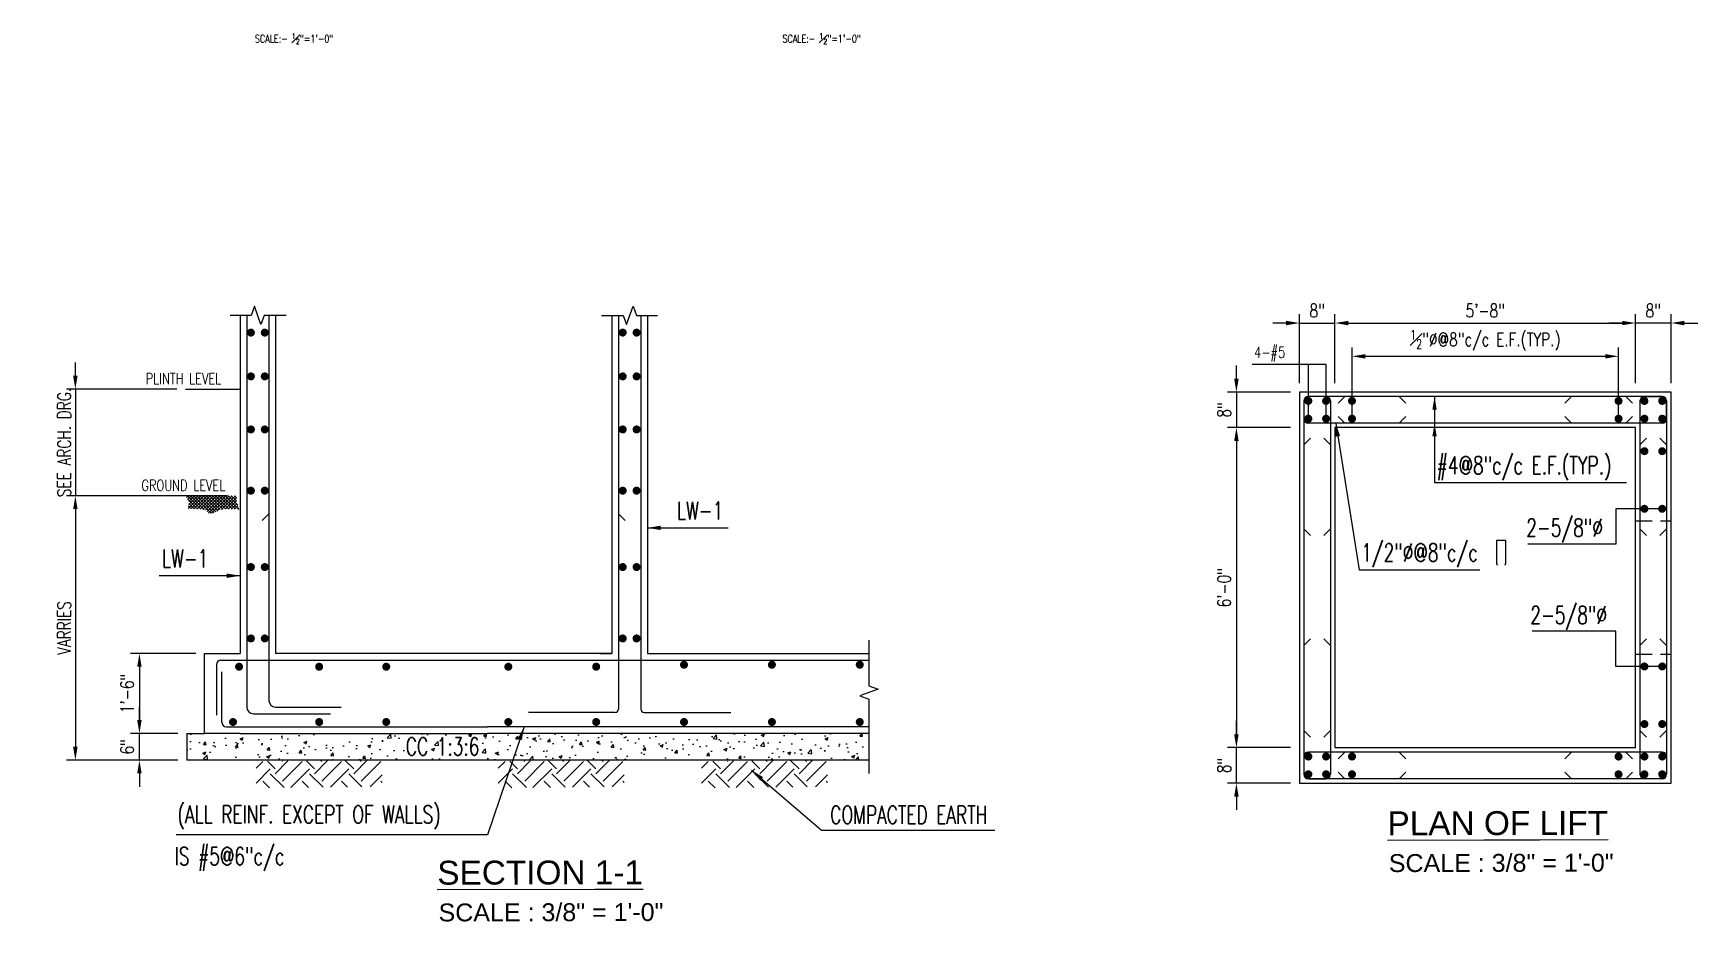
# Model space of a CAD drawing. Header units: inches. Extents: x 41285 to 57578, y -189 to 12305.
# Drawn here: x 53613.8 to 53988.8, y 10158.1 to 10358.1 of the extents above; entities that cross this region are included whole.
import ezdxf
from ezdxf.enums import TextEntityAlignment as Align

# ---------------------------------------------------------------- set-up
doc = ezdxf.new("R2010")
doc.units = ezdxf.units.IN
doc.header["$LTSCALE"] = 30
doc.header["$MEASUREMENT"] = 0
doc.linetypes.add('HIDDEN', pattern=[0.375, 0.25, -0.125])
for name, color, linetype in [('A-TYP-H-TEXT', 2, 'Continuous'), ('A-TYP-ST-LEVEL', 1, 'Continuous'), ('DIM', 1, 'Continuous'), ('donuts', 6, 'Continuous'), ('HATCH', 253, 'Continuous'), ('HID', 3, 'HIDDEN'), ('L', 2, 'Continuous'), ('NEW COL HATCH', 8, 'Continuous'), ('SECTION', 2, 'Continuous'), ('ST-STEEL', 6, 'Continuous'), ('WALL', 7, 'Continuous')]:
    doc.layers.add(name, color=color, linetype=linetype)
doc.styles.add('1-2', font='simplex.shx', dxfattribs={"width": 0.75, "height": 1.75})
doc.styles.add('1-8', font='simplex.shx', dxfattribs={"width": 0.75, "height": 7})
doc.styles.add('ARIAL', font='arial.ttf')
doc.styles.add('rizwan', font='romans.shx', dxfattribs={"width": 0.75})
doc.styles.add('SECTION TX', font='romans.shx', dxfattribs={"width": 0.7})
doc.dimstyles.new('STYLE-64', dxfattribs={"dimscale": 64, "dimtxt": 0.09375, "dimasz": 0.09375, "dimexe": 0.0625, "dimexo": 0.0625, "dimgap": 0.03125, "dimtad": 1, "dimzin": 3, "dimdsep": 46, "dimlunit": 4, "dimtxsty": 'rizwan', "dimcen": 0.125, "dimdle": 4, "dimclrd": 1, "dimclre": 1, "dimclrt": 2, "dimadec": 0, "dimazin": 0, "dimtfac": 0.5, "dimtix": 1, "dimtmove": 2, "dimatfit": 3, "dimfxl": 0, "dimfrac": 1, "dimtolj": 1, "dimtzin": 3, "dimarcsym": 0})

# ---------------------------------------------------------------- blocks, each defined once
blk = doc.blocks.new('*D210')
at = {"layer": 'DEFPOINTS', "color": 0, "transparency": 16777216}
for p in [(53652.42, 10218.47), (53637.75, 10200.47), (53648.42, 10200.47)]:
    blk.add_point(p, dxfattribs=at)
at = {"layer": 'DIM', "color": 1, "lineweight": -2, "transparency": 16777216}
for p, q in [((53650.42, 10218.47), (53635.75, 10218.47)), ((53637.75, 10215.47), (53637.75, 10203.47)), ((53646.42, 10200.47), (53635.75, 10200.47))]:
    blk.add_line(p, q, dxfattribs=at)
at = {"layer": 'DIM', "color": 1, "transparency": 16777216}
for points in [[(53637.25, 10215.47), (53638.25, 10215.47), (53637.75, 10218.47)], [(53637.25, 10203.47), (53638.25, 10203.47), (53637.75, 10200.47)]]:
    blk.add_solid(points, dxfattribs=at)
at = {"layer": 'DIM', "color": 2, "transparency": 16777216, "insert": (53634.96, 10209.47), "char_height": 3, "attachment_point": 5, "rotation": 90, "style": 'rizwan'}
blk.add_mtext('\\A1;1\'-6"', dxfattribs=at)
blk = doc.blocks.new('*D211')
at = {"layer": 'DEFPOINTS', "color": 0, "transparency": 16777216}
for p in [(53648.14, 10277.97), (53623.32, 10253.97), (53659.6, 10253.97)]:
    blk.add_point(p, dxfattribs=at)
at = {"layer": 'DIM', "color": 1, "lineweight": -2, "transparency": 16777216}
for p, q in [((53623.32, 10280.97), (53623.32, 10283.97)), ((53646.14, 10277.97), (53621.32, 10277.97)), ((53623.32, 10277.97), (53623.32, 10253.97)), ((53657.6, 10253.97), (53621.32, 10253.97)), ((53623.32, 10250.97), (53623.32, 10247.97))]:
    blk.add_line(p, q, dxfattribs=at)
at = {"layer": 'DIM', "color": 1, "transparency": 16777216}
for points in [[(53622.82, 10280.97), (53623.82, 10280.97), (53623.32, 10277.97)], [(53622.82, 10250.97), (53623.82, 10250.97), (53623.32, 10253.97)]]:
    blk.add_solid(points, dxfattribs=at)
at = {"layer": 'DIM', "color": 2, "transparency": 16777216, "insert": (53620.82, 10265.97), "char_height": 3, "attachment_point": 5, "rotation": 90, "style": 'rizwan'}
blk.add_mtext('\\A1;SEE ARCH. DRG.', dxfattribs=at)
blk = doc.blocks.new('*D212')
at = {"layer": 'DEFPOINTS', "color": 0, "transparency": 16777216}
for p in [(53659.6, 10253.97), (53623.32, 10194.47), (53648.42, 10194.47)]:
    blk.add_point(p, dxfattribs=at)
at = {"layer": 'DIM', "color": 1, "lineweight": -2, "transparency": 16777216}
for p, q in [((53657.6, 10253.97), (53621.32, 10253.97)), ((53623.32, 10250.97), (53623.32, 10197.47)), ((53646.42, 10194.47), (53621.32, 10194.47))]:
    blk.add_line(p, q, dxfattribs=at)
at = {"layer": 'DIM', "color": 1, "transparency": 16777216}
for points in [[(53622.82, 10250.97), (53623.82, 10250.97), (53623.32, 10253.97)], [(53622.82, 10197.47), (53623.82, 10197.47), (53623.32, 10194.47)]]:
    blk.add_solid(points, dxfattribs=at)
at = {"layer": 'DIM', "color": 2, "transparency": 16777216, "insert": (53620.82, 10224.22), "char_height": 3, "attachment_point": 5, "rotation": 90, "style": 'rizwan'}
blk.add_mtext('\\A1;VARRIES', dxfattribs=at)
blk = doc.blocks.new('*D213')
at = {"layer": 'DEFPOINTS', "color": 0, "transparency": 16777216}
for p in [(53637.75, 10200.47), (53648.42, 10200.47), (53648.42, 10194.47)]:
    blk.add_point(p, dxfattribs=at)
at = {"layer": 'DIM', "color": 1, "lineweight": -2, "transparency": 16777216}
for p, q in [((53637.75, 10203.47), (53637.75, 10206.47)), ((53646.42, 10200.47), (53635.75, 10200.47)), ((53637.75, 10194.47), (53637.75, 10200.47)), ((53646.42, 10194.47), (53635.75, 10194.47)), ((53637.75, 10191.47), (53637.75, 10188.47))]:
    blk.add_line(p, q, dxfattribs=at)
at = {"layer": 'DIM', "color": 1, "transparency": 16777216}
for points in [[(53637.25, 10203.47), (53638.25, 10203.47), (53637.75, 10200.47)], [(53637.25, 10191.47), (53638.25, 10191.47), (53637.75, 10194.47)]]:
    blk.add_solid(points, dxfattribs=at)
at = {"layer": 'DIM', "color": 2, "transparency": 16777216, "insert": (53634.96, 10197.47), "char_height": 3, "attachment_point": 5, "rotation": 90, "style": 'rizwan'}
blk.add_mtext('\\A1;6"', dxfattribs=at)
blk = doc.blocks.new('*D214')
at = {"layer": 'DEFPOINTS', "color": 0, "transparency": 16777216}
for p in [(53907.05, 10292.84), (53899.05, 10277.3), (53907.05, 10277.3)]:
    blk.add_point(p, dxfattribs=at)
at = {"layer": 'DIM', "color": 1, "lineweight": -2, "transparency": 16777216}
for p, q in [((53896.05, 10292.84), (53893.05, 10292.84)), ((53899.05, 10279.3), (53899.05, 10294.84)), ((53899.05, 10292.84), (53907.05, 10292.84)), ((53907.05, 10279.3), (53907.05, 10294.84)), ((53910.05, 10292.84), (53913.05, 10292.84))]:
    blk.add_line(p, q, dxfattribs=at)
at = {"layer": 'DIM', "color": 1, "transparency": 16777216}
for points in [[(53896.05, 10293.34), (53896.05, 10292.34), (53899.05, 10292.84)], [(53910.05, 10293.34), (53910.05, 10292.34), (53907.05, 10292.84)]]:
    blk.add_solid(points, dxfattribs=at)
at = {"layer": 'DIM', "color": 2, "transparency": 16777216, "insert": (53903.05, 10295.63), "char_height": 3, "attachment_point": 5, "style": 'rizwan'}
blk.add_mtext('\\A1;8"', dxfattribs=at)
blk = doc.blocks.new('*D215')
at = {"layer": 'DEFPOINTS', "color": 0, "transparency": 16777216}
for p in [(53974.76, 10292.84), (53974.76, 10277.3), (53982.76, 10277.3)]:
    blk.add_point(p, dxfattribs=at)
at = {"layer": 'DIM', "color": 1, "lineweight": -2, "transparency": 16777216}
for p, q in [((53971.76, 10292.84), (53968.76, 10292.84)), ((53974.76, 10279.3), (53974.76, 10294.84)), ((53982.76, 10292.84), (53974.76, 10292.84)), ((53982.76, 10279.3), (53982.76, 10294.84)), ((53985.76, 10292.84), (53988.76, 10292.84))]:
    blk.add_line(p, q, dxfattribs=at)
at = {"layer": 'DIM', "color": 1, "transparency": 16777216}
for points in [[(53971.76, 10293.34), (53971.76, 10292.34), (53974.76, 10292.84)], [(53985.76, 10293.34), (53985.76, 10292.34), (53982.76, 10292.84)]]:
    blk.add_solid(points, dxfattribs=at)
at = {"layer": 'DIM', "color": 2, "transparency": 16777216, "insert": (53978.76, 10295.63), "char_height": 3, "attachment_point": 5, "style": 'rizwan'}
blk.add_mtext('\\A1;8"', dxfattribs=at)
blk = doc.blocks.new('*D216')
at = {"layer": 'DEFPOINTS', "color": 0, "transparency": 16777216}
for p in [(53974.76, 10292.84), (53907.05, 10277.3), (53974.76, 10277.3)]:
    blk.add_point(p, dxfattribs=at)
at = {"layer": 'DIM', "color": 1, "lineweight": -2, "transparency": 16777216}
for p, q in [((53907.05, 10279.3), (53907.05, 10294.84)), ((53910.05, 10292.84), (53971.76, 10292.84)), ((53974.76, 10279.3), (53974.76, 10294.84))]:
    blk.add_line(p, q, dxfattribs=at)
at = {"layer": 'DIM', "color": 1, "transparency": 16777216}
for points in [[(53910.05, 10293.34), (53910.05, 10292.34), (53907.05, 10292.84)], [(53971.76, 10293.34), (53971.76, 10292.34), (53974.76, 10292.84)]]:
    blk.add_solid(points, dxfattribs=at)
at = {"layer": 'DIM', "color": 2, "transparency": 16777216, "insert": (53940.91, 10295.63), "char_height": 3, "attachment_point": 5, "style": 'rizwan'}
blk.add_mtext('\\A1;5\'-8"', dxfattribs=at)
blk = doc.blocks.new('*D217')
at = {"layer": 'DEFPOINTS', "color": 0, "transparency": 16777216}
for p in [(53899.05, 10277.3), (53884.85, 10269.3), (53899.05, 10269.3)]:
    blk.add_point(p, dxfattribs=at)
at = {"layer": 'DIM', "color": 1, "lineweight": -2, "transparency": 16777216}
for p, q in [((53884.85, 10280.3), (53884.85, 10283.3)), ((53897.05, 10277.3), (53882.85, 10277.3)), ((53884.85, 10277.3), (53884.85, 10269.3)), ((53897.05, 10269.3), (53882.85, 10269.3)), ((53884.85, 10266.3), (53884.85, 10263.3))]:
    blk.add_line(p, q, dxfattribs=at)
at = {"layer": 'DIM', "color": 1, "transparency": 16777216}
for points in [[(53884.35, 10280.3), (53885.35, 10280.3), (53884.85, 10277.3)], [(53884.35, 10266.3), (53885.35, 10266.3), (53884.85, 10269.3)]]:
    blk.add_solid(points, dxfattribs=at)
at = {"layer": 'DIM', "color": 2, "transparency": 16777216, "insert": (53882.07, 10273.3), "char_height": 3, "attachment_point": 5, "rotation": 90, "style": 'rizwan'}
blk.add_mtext('\\A1;8"', dxfattribs=at)
blk = doc.blocks.new('*D218')
at = {"layer": 'DEFPOINTS', "color": 0, "transparency": 16777216}
for p in [(53884.85, 10197.26), (53899.05, 10197.26), (53899.05, 10189.26)]:
    blk.add_point(p, dxfattribs=at)
at = {"layer": 'DIM', "color": 1, "lineweight": -2, "transparency": 16777216}
for p, q in [((53884.85, 10200.26), (53884.85, 10203.26)), ((53897.05, 10197.26), (53882.85, 10197.26)), ((53884.85, 10189.26), (53884.85, 10197.26)), ((53897.05, 10189.26), (53882.85, 10189.26)), ((53884.85, 10186.26), (53884.85, 10183.26))]:
    blk.add_line(p, q, dxfattribs=at)
at = {"layer": 'DIM', "color": 1, "transparency": 16777216}
for points in [[(53884.35, 10200.26), (53885.35, 10200.26), (53884.85, 10197.26)], [(53884.35, 10186.26), (53885.35, 10186.26), (53884.85, 10189.26)]]:
    blk.add_solid(points, dxfattribs=at)
at = {"layer": 'DIM', "color": 2, "transparency": 16777216, "insert": (53882.07, 10193.26), "char_height": 3, "attachment_point": 5, "rotation": 90, "style": 'rizwan'}
blk.add_mtext('\\A1;8"', dxfattribs=at)
blk = doc.blocks.new('*D219')
at = {"layer": 'DEFPOINTS', "color": 0, "transparency": 16777216}
for p in [(53899.05, 10269.3), (53884.85, 10197.26), (53899.05, 10197.26)]:
    blk.add_point(p, dxfattribs=at)
at = {"layer": 'DIM', "color": 1, "lineweight": -2, "transparency": 16777216}
for p, q in [((53897.05, 10269.3), (53882.85, 10269.3)), ((53884.85, 10266.3), (53884.85, 10200.26)), ((53897.05, 10197.26), (53882.85, 10197.26))]:
    blk.add_line(p, q, dxfattribs=at)
at = {"layer": 'DIM', "color": 1, "transparency": 16777216}
for points in [[(53884.35, 10266.3), (53885.35, 10266.3), (53884.85, 10269.3)], [(53884.35, 10200.26), (53885.35, 10200.26), (53884.85, 10197.26)]]:
    blk.add_solid(points, dxfattribs=at)
at = {"layer": 'DIM', "color": 2, "transparency": 16777216, "insert": (53882.07, 10233.28), "char_height": 3, "attachment_point": 5, "rotation": 90, "style": 'rizwan'}
blk.add_mtext('\\A1;6\'-0"', dxfattribs=at)
blk = doc.blocks.new('*D220')
at = {"layer": 'DEFPOINTS', "color": 0, "transparency": 16777216}
for p in [(53970.93, 10285.35), (53910.89, 10269.3), (53970.93, 10269.3)]:
    blk.add_point(p, dxfattribs=at)
at = {"layer": 'DIM', "color": 1, "lineweight": -2, "transparency": 16777216}
for p, q in [((53910.89, 10271.3), (53910.89, 10287.35)), ((53913.89, 10285.35), (53967.93, 10285.35)), ((53970.93, 10271.3), (53970.93, 10287.35))]:
    blk.add_line(p, q, dxfattribs=at)
at = {"layer": 'DIM', "color": 1, "transparency": 16777216}
for points in [[(53913.89, 10285.85), (53913.89, 10284.85), (53910.89, 10285.35)], [(53967.93, 10285.85), (53967.93, 10284.85), (53970.93, 10285.35)]]:
    blk.add_solid(points, dxfattribs=at)
at = {"layer": 'DIM', "color": 2, "transparency": 16777216, "insert": (53940.91, 10288.95), "char_height": 3, "attachment_point": 5, "style": 'rizwan'}
blk.add_mtext('\\A1;{\\H0.7x;\\S1#2;}"%%C@8"c/c E.F.(TYP.)', dxfattribs=at)

msp = doc.modelspace()

# ---------------------------------------------------------------- hatches: boundary and pattern name
at = {"layer": 'HATCH'}
h = msp.add_hatch(dxfattribs=at)
h.set_pattern_fill('_USER', color=256, scale=0.5, angle=45, style=0, double=1, pattern_type=0)
h.set_pattern_definition([(45, (20.9708, -181.6112), (-0.3535533906, 0.3535533906), []), (135, (20.9708, -181.6112), (-0.3535533906, -0.3535533906), [])])
edge = h.paths.add_edge_path()
edge.add_arc((53648.73705884, 10250.97311055), 0.12289045, 32.0000000486, 128.5693309629)
edge.add_arc((53648.61274382, 10251.07643512), 0.04824427, 351.3664630518, 414.9999999502)
edge.add_arc((53648.61274382, 10251.1554739), 0.04824427, 305.0000000507, 414.9999999493)
edge.add_arc((53648.61274382, 10251.23451268), 0.04824427, 305.0000000485, 414.9999999515)
edge.add_arc((53648.55743418, 10251.39254181), 0.14467368, 305.0000000498, 414.9999999502)
edge.add_arc((53648.61274382, 10251.55057094), 0.04824427, 305.0000000485, 414.9999999515)
edge.add_arc((53648.62462243, 10251.69682259), 0.10789439, 278.4169765515, 388.4169764521)
edge.add_arc((53648.7037232, 10251.85490015), 0.10789439, 278.4169765431, 388.4169764441)
edge.add_arc((53648.78282397, 10252.01297771), 0.10789439, 278.4169765482, 388.4169764505)
edge.add_arc((53648.82237436, 10252.14336179), 0.09648854, 305.0000000496, 414.9999999504)
edge.add_arc((53648.82237436, 10252.30143936), 0.09648854, 305.0000000496, 414.9999999504)
edge.add_arc((53648.85004613, 10252.41999753), 0.04824427, 305.0000000485, 414.9999999515)
edge.add_arc((53648.82240827, 10252.53850727), 0.09642941, 305.0000000504, 414.9999999496)
edge.add_arc((53648.85004613, 10252.65701701), 0.04824427, 305.0000000485, 414.9999999515)
edge.add_arc((53648.85004613, 10252.73605579), 0.04824427, 305.0000000485, 414.9999999515)
edge.add_arc((53648.77094536, 10252.75970761), 0.10794515, 8.4529127433, 118.4529126436)
edge.add_arc((53648.62462243, 10252.90595926), 0.10789439, 331.5830235495, 441.5830234518)
edge.add_arc((53648.57319343, 10253.02451743), 0.06825446, 350.0224601742, 460.0224600744)
edge.add_arc((53648.50597127, 10253.17076908), 0.09648854, 305.0000000496, 414.9999999504)
edge.add_arc((53648.39923264, 10253.31293065), 0.17393999, 338.7216118059, 448.7216117074)
edge.add_arc((53648.33589112, 10253.49865326), 0.06825446, 350.0224601742, 460.0224600744)
edge.add_arc((53648.26866896, 10253.6449049), 0.09648853, 305.0000000485, 414.9999999515)
edge.add_arc((53648.26866896, 10253.80298247), 0.09648854, 305.0000000496, 414.9999999504)
edge.add_arc((53648.29634073, 10253.92154064), 0.04824427, 305.0000000485, 414.9999999515)
edge.add_arc((53648.26866896, 10254.04009881), 0.09648854, 305.0000000544, 316.9911220598)
edge.add_line((53648.33922601, 10253.97428285), (53659.54338714, 10253.97428285))
edge.add_arc((53659.49782813, 10253.98997311), 0.04818514, 305.000000049, 340.9965915299, ccw=False)
edge.add_arc((53659.49779421, 10253.91098276), 0.04824427, -54.9999999515, 54.9999999515, ccw=False)
edge.add_arc((53659.49779421, 10253.83194398), 0.04824427, -54.9999999515, 54.9999999515, ccw=False)
edge.add_arc((53659.49779421, 10253.7529052), 0.04824427, -54.9999999493, 54.9999999493, ccw=False)
edge.add_arc((53659.49779421, 10253.67386642), 0.04824427, -54.9999999515, 54.9999999515, ccw=False)
edge.add_arc((53659.49779421, 10253.59482764), 0.04824427, -54.9999999515, 54.9999999515, ccw=False)
edge.add_arc((53659.56501638, 10253.52761477), 0.04828211, 35.0000000491, 144.9999999509, ccw=False)
edge.add_arc((53659.57689499, 10253.51578886), 0.04824427, -54.9999999493, 54.9999999493, ccw=False)
edge.add_arc((53659.57689499, 10253.43675008), 0.04824427, -54.9999999515, 54.9999999515, ccw=False)
edge.add_arc((53659.57689499, 10253.3577113), 0.04824427, -54.9999999493, 54.9999999493, ccw=False)
edge.add_arc((53659.57689499, 10253.27867252), 0.04824427, -54.9999999515, 54.9999999515, ccw=False)
edge.add_arc((53659.52158535, 10253.12064338), 0.14467368, -54.9999999502, 54.9999999502, ccw=False)
edge.add_arc((53659.57689499, 10252.96261425), 0.04824427, -54.9999999515, 54.9999999515, ccw=False)
edge.add_arc((53659.54922321, 10252.84405608), 0.09648854, -54.9999999504, 54.9999999504, ccw=False)
edge.add_arc((53659.54922321, 10252.68597852), 0.09648854, -54.9999999504, 54.9999999504, ccw=False)
edge.add_arc((53659.57689499, 10252.56742035), 0.04824427, -54.9999999515, 54.9999999515, ccw=False)
edge.add_arc((53659.54922321, 10252.44886218), 0.09648854, -54.9999999504, 54.9999999504, ccw=False)
edge.add_arc((53659.54922321, 10252.29078462), 0.09648853, -54.9999999515, 54.9999999515, ccw=False)
edge.add_arc((53659.61644537, 10252.14453297), 0.06825446, -9.9775398258, 100.0224600744, ccw=False)
edge.add_arc((53659.67978689, 10251.95881036), 0.17393999, -21.2783881941, 88.7216117074, ccw=False)
edge.add_arc((53659.78652553, 10251.8166488), 0.09648854, -54.9999999504, 54.9999999504, ccw=False)
edge.add_arc((53659.85374769, 10251.67039715), 0.06825446, -9.9775398258, 100.0224600744, ccw=False)
edge.add_arc((53659.90517668, 10251.55183898), 0.10789439, -28.4169764505, 81.5830234518, ccw=False)
edge.add_arc((53660.05149962, 10251.40558733), 0.10794515, 8.4529127433, 118.4529126436, ccw=False)
edge.add_arc((53660.13060039, 10251.3819355), 0.04824427, -54.9999999515, 54.9999999515, ccw=False)
edge.add_arc((53660.13060039, 10251.30289672), 0.04824427, -54.9999999515, 54.9999999515, ccw=False)
edge.add_arc((53660.10296253, 10251.18438698), 0.09642941, -54.9999999496, 54.9999999496, ccw=False)
edge.add_arc((53660.13060039, 10251.06587724), 0.04824427, -54.9999999515, 54.9999999515, ccw=False)
edge.add_arc((53660.10292861, 10250.94731907), 0.09648854, -24.0280352442, 54.999999951, ccw=False)
edge.add_arc((53660.31966135, 10250.69845932), 0.24588495, 121.5357405307, 141.9999999499)
edge.add_arc((53659.81307385, 10250.65436488), 0.36887945, 32.0000000493, 141.9999999498)
edge.add_arc((53659.31387061, 10250.75117058), 0.24588495, 32.0000000499, 141.9999999499)
edge.add_arc((53659.01589361, 10250.83743045), 0.12289045, 32.0000000497, 141.9999999504)
edge.add_arc((53658.81483761, 10250.84796735), 0.12289045, 32.0000000493, 141.9999999491)
edge.add_arc((53658.61369336, 10250.85844911), 0.1229945, 32.0000000497, 141.9999999507)
edge.add_arc((53658.41255536, 10250.86905007), 0.12289045, 32.0000000479, 141.9999999483)
edge.add_arc((53658.21141112, 10250.87953183), 0.1229945, 32.0000000504, 141.9999999509)
edge.add_arc((53658.01027311, 10250.89013279), 0.12289045, 32.0000000486, 141.9999999496)
edge.add_arc((53657.80912887, 10250.90061455), 0.1229945, 32.0000000497, 141.9999999509)
edge.add_arc((53657.60799087, 10250.91121551), 0.12289045, 32.0000000497, 141.9999999504)
edge.add_arc((53657.40684662, 10250.92169727), 0.1229945, 32.0000000497, 141.9999999507)
edge.add_arc((53657.20570862, 10250.93229823), 0.12289045, 32.0000000493, 141.9999999498)
edge.add_arc((53657.00456437, 10250.94277999), 0.1229945, 32.0000000508, 141.9999999516)
edge.add_arc((53656.7642825, 10250.78412014), 0.27475016, 58.5478480029, 168.5478479035)
edge.add_arc((53656.39069713, 10250.7734945), 0.1229945, 32.0000000515, 141.9999999509)
edge.add_arc((53656.08525387, 10250.7189183), 0.24588495, 32.0000000499, 141.9999999499)
edge.add_arc((53655.85238135, 10250.70098925), 0.17376993, 76.9922807766, 186.9922806758)
edge.add_arc((53655.53648603, 10250.44534715), 0.27486967, 58.5491782319, 168.549178132)
edge.add_arc((53655.2278554, 10250.33060019), 0.17380175, 76.954244146, 186.9542440459)
edge.add_arc((53654.95111527, 10250.24443484), 0.12289045, 32.0000000493, 141.9999999491)
edge.add_arc((53654.81516374, 10250.15078281), 0.17376993, 76.9922807726, 186.9922806723)
edge.add_arc((53654.60348543, 10249.96026273), 0.17384353, 76.9680337302, 186.9680336312)
edge.add_arc((53654.22240365, 10249.80887363), 0.24588495, 32.0000000491, 141.9999999496)
edge.add_arc((53653.92442665, 10249.89513351), 0.12289045, 32.0000000486, 141.9999999489)
edge.add_arc((53653.6190654, 10249.84049325), 0.24588495, 32.00000005, 141.9999999507)
edge.add_arc((53653.32100016, 10249.92669798), 0.1229945, 32.0000000497, 141.9999999507)
edge.add_arc((53653.05475769, 10250.04148788), 0.17376993, 347.0077193261, 457.0077192282)
edge.add_arc((53652.96845275, 10250.31814863), 0.12285734, 302.0000000489, 411.9999999509)
edge.add_arc((53652.93978603, 10250.34978437), 0.1229945, 32.0000000497, 141.9999999514)
edge.add_arc((53652.67357489, 10250.46452413), 0.17372813, 347.0215089254, 457.0215088254)
edge.add_arc((53652.48301655, 10250.67601627), 0.17376993, 347.0077193261, 457.0077192282)
edge.add_arc((53652.35751083, 10250.78331093), 0.1229945, 32.0000000497, 141.9999999507)
edge.add_arc((53652.15637283, 10250.7939119), 0.12289045, 32.0000000493, 141.9999999498)
edge.add_arc((53651.95522858, 10250.80439365), 0.1229945, 32.0000000497, 141.9999999509)
edge.add_arc((53651.64978532, 10250.74981746), 0.24588495, 32.0000000497, 141.9999999506)
edge.add_arc((53651.14328607, 10250.70577816), 0.3687754, 32.0000000498, 141.9999999503)
edge.add_arc((53650.74847008, 10250.86769695), 0.12289045, 32.0000000493, 141.9999999491)
edge.add_arc((53650.54732583, 10250.87817871), 0.1229945, 32.0000000508, 141.9999999514)
edge.add_arc((53650.34618783, 10250.88877967), 0.12289045, 32.0000000493, 141.9999999491)
edge.add_arc((53650.14504358, 10250.89926143), 0.1229945, 32.0000000497, 141.9999999507)
edge.add_arc((53649.94390558, 10250.90986239), 0.12289045, 32.0000000497, 141.9999999504)
edge.add_arc((53649.74276134, 10250.92034415), 0.1229945, 32.0000000504, 141.9999999509)
edge.add_arc((53649.54162333, 10250.93094511), 0.12289045, 32.0000000486, 141.9999999496)
edge.add_arc((53649.34047909, 10250.94142687), 0.1229945, 32.0000000497, 141.9999999509)
edge.add_arc((53649.13934109, 10250.95202783), 0.12289045, 32.0000000479, 141.9999999483)
edge.add_arc((53648.93819684, 10250.96250959), 0.1229945, 32.0000000497, 141.9999999507)
at = {"layer": 'NEW COL HATCH'}
h = msp.add_hatch(dxfattribs=at)
h.set_pattern_fill('AR-CONC', color=256)
h.set_pattern_definition([(50, (67672.364, 14262.768), (7.1726018, -0.6275213), [0.75, -8.25]), (355, (67672.364, 14262.768), (-1.3875133, 7.5219213), [0.6, -6.6]), (100.4514, (67672.962, 14262.716), (5.7850938, 6.8943954), [0.637402, -7.011421]), (46.1842, (67672.364, 14264.768), (10.6724105, -1.65519), [1.125, -12.375]), (96.6356, (67673.254, 14264.63), (9.346627, 9.741179), [0.956103, -10.51713]), (351.1842, (67672.364, 14264.768), (9.3466195, 9.741186), [0.9, -9.9]), (21, (67673.364, 14264.268), (5.9690705, -4.026189), [0.75, -8.25]), (326, (67673.364, 14264.268), (2.4331533, 7.2515005), [0.6, -6.6]), (71.4514, (67673.8616, 14263.933), (8.4022263, 3.225305), [0.637402, -7.011421]), (37.5, (67672.3641, 14262.7682), (0.12159855, 3.32893854), [0, -6.52, 0, -6.7, 0, -6.625]), (7.5, (67672.364, 14262.7682), (2.6306954, 3.9441171), [0, -3.82, 0, -6.37, 0, -2.525]), (327.5, (67670.1341, 14262.7682), (5.33822436, -0.2255487), [0, -2.5, 0, -7.8, 0, -10.35]), (317.5, (67669.134, 14262.768), (5.8318617, 1.0010498), [0, -3.25, 0, -5.18, 0, -7.35])])
h.paths.add_polyline_path([(53648.42088072, 10194.4742829), (53648.42088072, 10200.4742829), (53802.06481043, 10200.4742829), (53802.06481043, 10194.4742829)])
h = msp.add_hatch(dxfattribs=at)
h.set_pattern_fill('EARTH', color=256, scale=25, angle=45)
h.set_pattern_definition([(45, (67672.364, 14262.768), (3e-15, 8.8388348), [6.25, -6.25]), (45, (67670.707, 14264.4255), (3e-15, 8.8388348), [6.25, -6.25]), (45, (67669.0496, 14266.083), (3e-15, 8.8388348), [6.25, -6.25]), (135, (67669.0496, 14267.1876), (-8.8388348, 3e-15), [6.25, -6.25]), (135, (67670.707, 14268.845), (-8.8388348, 3e-15), [6.25, -6.25]), (135, (67672.364, 14270.502), (-8.8388348, 3e-15), [6.25, -6.25])])
h.paths.add_polyline_path([(53664.03968348, 10188.18881833), (53664.03968348, 10194.18881833), (53692.42088072, 10194.4742829), (53692.42088072, 10188.4742829)])
h = msp.add_hatch(dxfattribs=at)
h.set_pattern_fill('EARTH', color=256, scale=25, angle=45)
h.set_pattern_definition([(45, (67726.903, 14262.768), (3e-15, 8.8388348), [6.25, -6.25]), (45, (67725.2454, 14264.4255), (3e-15, 8.8388348), [6.25, -6.25]), (45, (67723.588, 14266.083), (3e-15, 8.8388348), [6.25, -6.25]), (135, (67723.588, 14267.1876), (-8.8388348, 3e-15), [6.25, -6.25]), (135, (67725.2454, 14268.845), (-8.8388348, 3e-15), [6.25, -6.25]), (135, (67726.903, 14270.502), (-8.8388348, 3e-15), [6.25, -6.25])])
h.paths.add_polyline_path([(53718.5782498, 10188.18881833), (53718.5782498, 10194.18881833), (53746.95944703, 10194.4742829), (53746.95944703, 10188.4742829)])
h = msp.add_hatch(dxfattribs=at)
h.set_pattern_fill('EARTH', color=256, scale=25, angle=45)
h.set_pattern_definition([(45, (67772.68, 14262.768), (3e-15, 8.8388348), [6.25, -6.25]), (45, (67771.023, 14264.4255), (3e-15, 8.8388348), [6.25, -6.25]), (45, (67769.3655, 14266.083), (3e-15, 8.8388348), [6.25, -6.25]), (135, (67769.3655, 14267.1876), (-8.8388348, 3e-15), [6.25, -6.25]), (135, (67771.023, 14268.845), (-8.8388348, 3e-15), [6.25, -6.25]), (135, (67772.68, 14270.502), (-8.8388348, 3e-15), [6.25, -6.25])])
h.paths.add_polyline_path([(53764.35559615, 10188.18881833), (53764.35559615, 10194.18881833), (53792.73679338, 10194.4742829), (53792.73679338, 10188.4742829)])

# ---------------------------------------------------------------- linework, layer by layer
at = {"layer": 'A-TYP-ST-LEVEL'}
for p, q in [((53648.42088072, 10200.4742829), (53648.42088072, 10194.4742829)), ((53648.42088072, 10200.4742829), (53652.42088072, 10200.4742829)), ((53802.06481043, 10194.47428265), (53648.42088072, 10194.4742829))]:
    msp.add_line(p, q, dxfattribs=at)
at = {"layer": 'A-TYP-ST-LEVEL', "linetype": 'Continuous'}
for points in [[(53670.77611653, 10294.54874862), (53665.88529024, 10294.54874862), (53665.13529024, 10292.48814056), (53663.63529024, 10296.60935668), (53662.88529024, 10294.54874862), (53658.15322715, 10294.54874862)], [(53741.82355434, 10294.54874862), (53746.71438063, 10294.54874862), (53747.46438063, 10292.48814056), (53748.96438063, 10296.60935668), (53749.71438063, 10294.54874862), (53754.44644372, 10294.54874862)], [(53802.06481043, 10221.47428285), (53802.06481043, 10211.15312828), (53804.1254185, 10210.40312827), (53800.00420238, 10208.90312827), (53802.06481043, 10208.15312828), (53802.06481043, 10191.41490827)]]:
    msp.add_lwpolyline(points, dxfattribs=at)
at = {"layer": 'DIM'}
msp.add_line((53648.13543292, 10277.97428285), (53660.42088072, 10277.97428285), dxfattribs=at)
for points in [[(53980.75985982, 10251.02499982), (53970.27912618, 10251.02499982), (53970.27912618, 10243.07992837), (53950.4885267, 10243.07992837)], [(53980.75985982, 10215.53588609), (53970.27912618, 10215.53588609), (53970.27912618, 10223.48095753), (53951.50572091, 10223.48095753)]]:
    msp.add_lwpolyline(points, dxfattribs=at)
at = {"layer": 'donuts', "color": 4, "const_width": 0.9}
for points in [[(53663.31137872, 10290.69109462, 1), (53662.41137872, 10290.69109462, 1)], [(53665.53649912, 10290.69109462, -1), (53666.43649912, 10290.69109462, -1)], [(53747.06317175, 10290.69109462, 1), (53746.16317175, 10290.69109462, 1)], [(53749.28829215, 10290.69109462, -1), (53750.18829215, 10290.69109462, -1)], [(53663.31137872, 10280.82796745, 1), (53662.41137872, 10280.82796745, 1)], [(53665.53649912, 10280.82796745, -1), (53666.43649912, 10280.82796745, -1)], [(53747.06317175, 10280.82796745, 1), (53746.16317175, 10280.82796745, 1)], [(53749.28829215, 10280.82796745, -1), (53750.18829215, 10280.82796745, -1)], [(53901.50264925, 10275.30334372, 1), (53900.60264925, 10275.30334372, 1)], [(53904.60264925, 10275.30334372, -1), (53905.50264925, 10275.30334372, -1)], [(53910.43719158, 10275.30334372, -1), (53911.33719158, 10275.30334372, -1)], [(53971.37531749, 10275.30334372, 1), (53970.47531749, 10275.30334372, 1)], [(53977.20985982, 10275.30334372, 1), (53976.30985982, 10275.30334372, 1)], [(53980.30985982, 10275.30334372, -1), (53981.20985982, 10275.30334372, -1)], [(53663.31137874, 10268.88340165, 1), (53662.41137874, 10268.88340165, 1)], [(53665.53906694, 10268.88340165, -1), (53666.43906694, 10268.88340165, -1)], [(53747.06060393, 10268.88340165, 1), (53746.16060393, 10268.88340165, 1)], [(53749.28829213, 10268.88340165, -1), (53750.18829213, 10268.88340165, -1)], [(53901.05264925, 10271.75334372, 1), (53901.05264925, 10270.85334372, 1)], [(53905.05264925, 10271.75334372, 1), (53905.05264925, 10270.85334372, 1)], [(53910.43719158, 10271.30334372, -1), (53911.33719158, 10271.30334372, -1)], [(53971.37531749, 10271.30334372, 1), (53970.47531749, 10271.30334372, 1)], [(53976.75985982, 10271.75334372, -1), (53976.75985982, 10270.85334372, -1)], [(53980.75985982, 10271.75334372, -1), (53980.75985982, 10270.85334372, -1)], [(53976.75985982, 10264.44583403, -1), (53976.75985982, 10263.54583403, -1)], [(53980.75985982, 10264.44583403, -1), (53980.75985982, 10263.54583403, -1)], [(53663.31137874, 10255.10471266, 1), (53662.41137874, 10255.10471266, 1)], [(53665.53906694, 10255.10471266, -1), (53666.43906694, 10255.10471266, -1)], [(53747.06060393, 10255.10471266, 1), (53746.16060393, 10255.10471266, 1)], [(53749.28829213, 10255.10471266, -1), (53750.18829213, 10255.10471266, -1)], [(53976.75985982, 10251.47499982, -1), (53976.75985982, 10250.57499982, -1)], [(53980.75985982, 10251.47499982, -1), (53980.75985982, 10250.57499982, -1)], [(53663.31137874, 10237.90990167, 1), (53662.41137874, 10237.90990167, 1)], [(53665.53906694, 10237.90990167, -1), (53666.43906694, 10237.90990167, -1)], [(53747.06060393, 10237.90990167, 1), (53746.16060393, 10237.90990167, 1)], [(53749.28829213, 10237.90990167, -1), (53750.18829213, 10237.90990167, -1)], [(53663.31137872, 10221.83474605, 1), (53662.41137872, 10221.83474605, 1)], [(53665.53649912, 10221.83474605, -1), (53666.43649912, 10221.83474605, -1)], [(53747.06317175, 10221.83474605, 1), (53746.16317175, 10221.83474605, 1)], [(53749.28829215, 10221.83474605, -1), (53750.18829215, 10221.83474605, -1)], [(53660.64854029, 10215.47428285, -1), (53659.74854029, 10215.47428285, -1)], [(53976.75985982, 10215.08588609, 1), (53976.75985982, 10215.98588609, 1)], [(53980.75985982, 10215.08588609, 1), (53980.75985982, 10215.98588609, 1)], [(53976.75985982, 10202.11505188, 1), (53976.75985982, 10203.01505188, 1)], [(53980.75985982, 10202.11505188, 1), (53980.75985982, 10203.01505188, 1)], [(53901.50264925, 10195.25754219, -1), (53900.60264925, 10195.25754219, -1)], [(53904.60264925, 10195.25754219, 1), (53905.50264925, 10195.25754219, 1)], [(53910.43719158, 10195.25754219, 1), (53911.33719158, 10195.25754219, 1)], [(53971.37531749, 10195.25754219, -1), (53970.47531749, 10195.25754219, -1)], [(53976.75985982, 10194.80754219, 1), (53976.75985982, 10195.70754219, 1)], [(53980.75985982, 10194.80754219, 1), (53980.75985982, 10195.70754219, 1)], [(53901.50264925, 10191.25754219, -1), (53900.60264925, 10191.25754219, -1)], [(53904.60264925, 10191.25754219, 1), (53905.50264925, 10191.25754219, 1)], [(53910.43719158, 10191.25754219, 1), (53911.33719158, 10191.25754219, 1)], [(53971.37531749, 10191.25754219, -1), (53970.47531749, 10191.25754219, -1)], [(53977.20985982, 10191.25754219, -1), (53976.30985982, 10191.25754219, -1)], [(53980.30985982, 10191.25754219, 1), (53981.20985982, 10191.25754219, 1)]]:
    msp.add_lwpolyline(points, format="xyb", close=True, dxfattribs=at)
for points, elevation in [([(53760.87714485, 10215.91684806, -1), (53759.97714485, 10215.91684806, -1)], 0.00669136), ([(53780.6678642, 10215.91684806, -1), (53779.7678642, 10215.91684806, -1)], 0.00669136), ([(53800.45858354, 10215.91684806, -1), (53799.55858354, 10215.91684806, -1)], 0.00669136), ([(53677.78970177, 10215.47428285, 1), (53678.68970177, 10215.47428285, 1)], 0.05353087), ([(53692.89777629, 10215.47428275, 1), (53693.79777629, 10215.47428275, 1)], 0.00669136), ([(53720.39570616, 10215.47428275, 1), (53721.29570616, 10215.47428275, 1)], 0.00669136), ([(53740.1864255, 10215.47428275, 1), (53741.0864255, 10215.47428275, 1)], 0.00669136), ([(53658.38164736, 10203.03171769, -1), (53659.28164736, 10203.03171769, -1)], 0.00669136), ([(53677.78970177, 10203.03171769, 1), (53678.68970177, 10203.03171769, 1)], 0.05353087), ([(53692.89777629, 10203.03171759, 1), (53693.79777629, 10203.03171759, 1)], 0.00669136), ([(53720.39570616, 10203.03171759, 1), (53721.29570616, 10203.03171759, 1)], 0.00669136), ([(53741.08642551, 10203.03171759, 1), (53740.18642551, 10203.03171759, 1)], 0.00669136), ([(53760.87714485, 10203.03171759, 1), (53759.97714485, 10203.03171759, 1)], 0.00669136), ([(53780.6678642, 10203.03171759, 1), (53779.7678642, 10203.03171759, 1)], 0.00669136), ([(53800.45858354, 10203.03171759, 1), (53799.55858354, 10203.03171759, 1)], 0.00669136)]:
    msp.add_lwpolyline(points, format="xyb", close=True, dxfattribs=dict(at, elevation=elevation))
at = {"layer": 'HID', "color": 2, "ltscale": 0.5}
for p, q in [((53974.75985982, 10248.28044295), (53982.75985982, 10248.28044295)), ((53974.75985982, 10218.28044295), (53982.75985982, 10218.28044295)), ((53974.75985982, 10218.28044295), (53982.75985982, 10218.28044295))]:
    msp.add_line(p, q, dxfattribs=at)
at = {"layer": 'L', "color": 1}
for points in [[(53905.05264925, 10271.30334372), (53905.05264925, 10283.50311245), (53888.37716121, 10283.50311245)], [(53901.05264925, 10271.30334372), (53901.05264925, 10283.50311245)]]:
    msp.add_lwpolyline(points, dxfattribs=at)
at = {"layer": 'SECTION', "color": 3}
for p, q in [((53660.42088072, 10294.54874862), (53660.42088072, 10218.47428285)), ((53668.42088072, 10294.54874862), (53668.42088071, 10218.47428285)), ((53744.17879015, 10294.54874862), (53744.17879016, 10218.47428285)), ((53752.17879015, 10294.54874862), (53752.17879015, 10218.47428285)), ((53744.12809129, 10218.47428275), (53668.42088071, 10218.47428285)), ((53741.47249024, 10218.47428275), (53744.12809129, 10218.47428275)), ((53752.17879015, 10218.47428285), (53802.06481043, 10218.47428285)), ((53660.42088072, 10200.4742829), (53716.127429, 10200.4742828)), ((53802.06481043, 10200.4742828), (53716.127429, 10200.4742828))]:
    msp.add_line(p, q, dxfattribs=at)
msp.add_lwpolyline([(53660.42088072, 10200.4742829), (53652.42088072, 10200.4742829), (53652.42088072, 10218.47428285), (53660.42088072, 10218.47428285)], dxfattribs=at)
at = {"layer": 'ST-STEEL'}
for p, q in [((53666.92088072, 10275.4742829), (53666.92088072, 10247.96848203)), ((53745.67879015, 10275.4742829), (53745.67879015, 10247.96848203))]:
    msp.add_line(p, q, dxfattribs=at)
msp.add_lwpolyline([(53945.3552797, 10238.33289533), (53945.50918876, 10238.755757), (53945.50918876, 10243.78759576, 0.4142135624), (53945.41168876, 10243.88509576), (53943.50668876, 10243.88509576, 0.4142135624), (53943.40918876, 10243.78759576), (53943.40918876, 10238.755757), (53943.56309782, 10238.33289533)], format="xyb", dxfattribs=at)
at = {"layer": 'WALL', "color": 4}
for p, q in [((53661.92088072, 10294.54874862), (53661.92088072, 10206.40525506)), ((53666.92088072, 10294.54874862), (53666.92088072, 10207.90525506)), ((53745.67879015, 10294.54874862), (53745.67879015, 10205.90145192)), ((53750.67879015, 10294.54874862), (53750.67879015, 10205.90145192)), ((53900.05264925, 10275.30334372), (53900.05264925, 10191.25754219)), ((53900.05264925, 10275.30334372), (53900.05264925, 10271.30334372)), ((53905.05264925, 10276.30334372), (53901.05264925, 10276.30334372)), ((53980.75985982, 10276.30334372), (53901.05264925, 10276.30334372)), ((53906.05264925, 10275.30334372), (53906.05264925, 10191.25754219)), ((53907.76365183, 10274.80334372), (53909.26365183, 10276.30334372)), ((53922.99890795, 10274.80334372), (53921.49890795, 10276.30334372)), ((53958.81360112, 10274.80334372), (53960.31360112, 10276.30334372)), ((53974.04885724, 10274.80334372), (53972.54885724, 10276.30334372)), ((53975.75985982, 10275.30334372), (53975.75985982, 10191.25754219)), ((53976.75985982, 10276.30334372), (53980.75985982, 10276.30334372)), ((53981.75985982, 10275.30334372), (53981.75985982, 10191.25754219)), ((53981.75985982, 10271.30334372), (53981.75985982, 10275.30334372)), ((53980.75985982, 10270.30334372), (53901.05264925, 10270.30334372)), ((53907.76365183, 10271.80334372), (53909.26365183, 10270.30334372)), ((53922.99890795, 10271.80334372), (53921.49890795, 10270.30334372)), ((53958.81360112, 10271.80334372), (53960.31360112, 10270.30334372)), ((53974.04885724, 10271.80334372), (53972.54885724, 10270.30334372)), ((53901.55264925, 10266.91599969), (53900.05264925, 10265.41599969)), ((53904.55264925, 10266.91599969), (53906.05264925, 10265.41599969)), ((53977.25985982, 10266.91599969), (53975.75985982, 10265.41599969)), ((53980.25985982, 10266.91599969), (53981.75985982, 10265.41599969)), ((53665.42088072, 10248.42573857), (53666.92088072, 10249.92573857)), ((53747.17879015, 10248.42573857), (53745.67879015, 10249.92573857)), ((53901.55264925, 10244.99871552), (53900.05264925, 10246.49871552)), ((53904.55264925, 10244.99871552), (53906.05264925, 10246.49871552)), ((53977.25985982, 10244.99871552), (53975.75985982, 10246.49871552)), ((53980.25985982, 10244.99871552), (53981.75985982, 10246.49871552)), ((53901.55264925, 10221.74802341), (53900.05264925, 10220.24802341)), ((53904.55264925, 10221.74802341), (53906.05264925, 10220.24802341)), ((53977.25985982, 10221.74802341), (53975.75985982, 10220.24802341)), ((53980.25985982, 10221.74802341), (53981.75985982, 10220.24802341)), ((53656.11119764, 10216.97428285), (53802.06481043, 10216.97428285)), ((53655.11119764, 10215.97428285), (53655.11119764, 10204.59447096)), ((53656.3161616, 10202.9742829), (53656.3161616, 10214.35120109)), ((53668.42088072, 10206.40525506), (53683.16049595, 10206.40525506)), ((53657.3161616, 10201.9742829), (53716.127429, 10201.9742828)), ((53663.42088072, 10204.90525506), (53680.81191144, 10204.90525506)), ((53802.06481043, 10201.9742828), (53716.127429, 10201.9742828)), ((53744.93379015, 10205.15645192), (53725.38781377, 10205.15645192)), ((53751.42379015, 10205.15645192), (53770.96976654, 10205.15645192)), ((53901.55264925, 10199.64488621), (53900.05264925, 10201.14488621)), ((53904.55264925, 10199.64488621), (53906.05264925, 10201.14488621)), ((53977.25985982, 10199.64488621), (53975.75985982, 10201.14488621)), ((53980.25985982, 10199.64488621), (53981.75985982, 10201.14488621)), ((53980.75985982, 10196.25754219), (53901.05264925, 10196.25754219)), ((53907.76365183, 10194.75754219), (53909.26365183, 10196.25754219)), ((53922.99890795, 10194.75754219), (53921.49890795, 10196.25754219)), ((53958.81360112, 10194.75754219), (53960.31360112, 10196.25754219)), ((53974.04885724, 10194.75754219), (53972.54885724, 10196.25754219)), ((53981.75985982, 10195.25754219), (53981.75985982, 10191.25754219)), ((53901.05264925, 10190.25754219), (53905.05264925, 10190.25754219)), ((53980.75985982, 10190.25754219), (53901.05264925, 10190.25754219)), ((53907.76365183, 10191.75754219), (53909.26365183, 10190.25754219)), ((53922.99890795, 10191.75754219), (53921.49890795, 10190.25754219)), ((53958.81360112, 10191.75754219), (53960.31360112, 10190.25754219)), ((53974.04885724, 10191.75754219), (53972.54885724, 10190.25754219)), ((53980.75985982, 10190.25754219), (53976.75985982, 10190.25754219))]:
    msp.add_line(p, q, dxfattribs=at)
at = {"layer": 'WALL', "color": 3}
for points in [[(53982.75985982, 10277.30334372), (53899.05264925, 10277.30334372), (53899.05264925, 10189.25754219), (53982.75985982, 10189.25754219), (53982.75985982, 10277.30334372)], [(53974.75985982, 10269.30334372), (53907.05264925, 10269.30334372), (53907.05264925, 10197.25754219), (53974.75985982, 10197.25754219), (53974.75985982, 10269.30334372)]]:
    msp.add_lwpolyline(points, dxfattribs=at)
at = {"layer": 'WALL', "color": 4}
for centre, radius, start, end in [((53901.05264925, 10275.30334372), 1, 90, 180), ((53901.05264925, 10275.30334372), 1, 90, 180), ((53905.05264925, 10275.30334372), 1, 0, 90), ((53976.75985982, 10275.30334372), 1, 90, 180), ((53980.75985982, 10275.30334372), 1, 0, 90), ((53980.75985982, 10275.30334372), 1, 0, 90), ((53901.05264925, 10271.30334372), 1, 180, 270), ((53980.75985982, 10271.30334372), 1, 270, 0), ((53656.11119764, 10215.97428285), 1, 90, 180), ((53663.42088072, 10206.40525506), 1.5, 180, 270), ((53668.42088072, 10207.90525506), 1.5, 180, 270), ((53744.93379015, 10205.90145192), 0.745, 270, 0), ((53751.42379015, 10205.90145192), 0.745, 180, 270), ((53657.3161616, 10202.9742829), 1, 180, 270), ((53901.05264925, 10195.25754219), 1, 90, 180), ((53980.75985982, 10195.25754219), 1, 0, 90), ((53901.05264925, 10191.25754219), 1, 180, 270), ((53905.05264925, 10191.25754219), 1, 270, 0), ((53976.75985982, 10191.25754219), 1, 180, 270), ((53980.75985982, 10191.25754219), 1, 270, 0), ((53980.75985982, 10191.25754219), 1, 270, 0)]:
    msp.add_arc(centre, radius, start, end, dxfattribs=at)

# ---------------------------------------------------------------- texts
at = {"layer": 'A-TYP-H-TEXT', "color": 3, "style": 'ARIAL'}
for p in [(53919.1813632, 10169.25193164), (53705.13947112, 10158.13560586)]:
    msp.add_text('SCALE : 3/8" = 1\'-0"', height=4.0341796875, rotation=0.1150251648, dxfattribs=at).set_placement(p)
at = {"layer": 'A-TYP-H-TEXT', "color": 3, "char_height": 5.37890625, "width": 73.0361847417, "attachment_point": 1, "rotation": 0.1150251649, "style": 'ARIAL'}
for s, insert in [('{\\LPLAN OF LIFT}', (53918.87856852, 10182.90949127)), ('{\\LSECTION 1-1}', (53704.83667644, 10171.79316549))]:
    msp.add_mtext(s, dxfattribs=dict(at, insert=insert))
at = {"layer": 'DIM', "color": 2, "style": 'SECTION TX', "width": 0.7}
for s, p in [('#4@8"c/c E.F.(TYP.)', (53929.97337047, 10258.81984591)), ('LW-1', (53758.82080787, 10248.61524238)), ('2-5/8"%%C', (53950.14271377, 10244.77754224)), ('1/2"%%C@8"c/c', (53912.96574528, 10239.18461652)), ('LW-1', (53642.84552966, 10237.84416355)), ('2-5/8"%%C', (53951.05813531, 10225.11304865)), ('(ALL REINF. EXCEPT OF WALLS)', (53646.34648809, 10180.2216298, -0.05353087)), ('IS #5@6"c/c ', (53645.68935745, 10170.8248309, -0.05353087))]:
    msp.add_text(s, height=4, dxfattribs=at).set_placement(p)
msp.add_text('COMPACTED EARTH', height=4, dxfattribs=at).set_placement((53811.06315796, 10182.14291089), align=Align.MIDDLE)
at = {"layer": 'DIM', "color": 2, "insert": (53706.04815181, 10197.51319294), "char_height": 4, "attachment_point": 5, "style": 'SECTION TX'}
msp.add_mtext('\\A1;CC 1:3:6', dxfattribs=at)
at = {"layer": 'L', "color": 2, "attachment_point": 5}
for s, insert, char_height, style in [('\\A1;SCALE:- {\\H0.7x;\\S1#2;}"=1\'-0"', (53672.60549959, 10356.83538475), 1.75, '1-8'), ('\\A1;SCALE:- {\\H0.7x;\\S1#2;}"=1\'-0"', (53791.43660697, 10356.83538475), 1.75, '1-8'), ('\\A1;4-#5', (53892.33653676, 10285.83472896), 2.5, '1-2'), ('\\A1;PLINTH LEVEL', (53647.66767733, 10280.30589936), 2.5, '1-2'), ('\\A1;GROUND LEVEL', (53647.66767733, 10256.30589936), 2.5, '1-2')]:
    msp.add_mtext(s, dxfattribs=dict(at, insert=insert, char_height=char_height, style=style))

# ---------------------------------------------------------------- dimensions: what is measured, and where the dimension line sits
at = {"layer": 'DIM', "color": 4}
for base, p1, p2, picture, middle in [((53907.05264925, 10292.84383171), (53899.05264925, 10277.30334372), (53907.05264925, 10277.30334372), '*D214', (53903.05264925, 10295.629546)), ((53974.75985982, 10292.84383171), (53907.05264925, 10277.30334372), (53974.75985982, 10277.30334372), '*D216', (53940.90625454, 10295.629546))]:
    dim = msp.add_linear_dim(base=base, p1=p1, p2=p2, dimstyle='STYLE-64', override={"dimscale": 32, "dimdec": 0, "dimsah": 1}, dxfattribs=at)
    dim.commit()
    dim.dimension.update_dxf_attribs({"geometry": picture, "text_midpoint": middle})
for base, p1, p2, angle, picture, middle in [((53974.75985982, 10292.84383171), (53982.75985982, 10277.30334372), (53974.75985982, 10277.30334372), 180, '*D215', (53978.75985982, 10295.629546)), ((53884.85488224, 10269.30334372), (53899.05264925, 10277.30334372), (53899.05264925, 10269.30334372), 90, '*D217', (53882.06916796, 10273.30334372)), ((53884.85488224, 10197.25754219), (53899.05264925, 10269.30334372), (53899.05264925, 10197.25754219), 90, '*D219', (53882.06916796, 10233.28044295)), ((53637.74765451, 10200.4742829), (53652.42088072, 10218.47428285), (53648.42088072, 10200.4742829), 90, '*D210', (53634.96194022, 10209.47428288)), ((53637.74765451, 10200.4742829), (53648.42088072, 10194.4742829), (53648.42088072, 10200.4742829), 270, '*D213', (53634.96194022, 10197.4742829)), ((53884.85488224, 10197.25754219), (53899.05264925, 10189.25754219), (53899.05264925, 10197.25754219), 270, '*D218', (53882.06916796, 10193.25754219))]:
    dim = msp.add_linear_dim(base=base, p1=p1, p2=p2, angle=angle, dimstyle='STYLE-64', override={"dimscale": 32, "dimdec": 0, "dimsah": 1}, dxfattribs=at)
    dim.commit()
    dim.dimension.update_dxf_attribs({"geometry": picture, "text_midpoint": middle})
dim = msp.add_linear_dim(base=(53970.92531749, 10285.35492645), p1=(53910.88719158, 10269.30334372), p2=(53970.92531749, 10269.30334372), text='{\\H0.7x;\\S1#2;}"%%C@8"c/c E.F.(TYP.)', dimstyle='STYLE-64', override={"dimscale": 32, "dimdec": 0, "dimsah": 1}, dxfattribs=at)
dim.commit()
dim.dimension.update_dxf_attribs({"geometry": '*D220', "text_midpoint": (53940.90625454, 10288.95492645)})
for base, p1, p2, text, picture, middle in [((53623.32183698, 10253.97428285), (53648.13543292, 10277.97428285), (53659.60010999, 10253.97428285), 'SEE ARCH. DRG.', '*D211', (53620.82183698, 10265.97428285)), ((53623.32183698, 10194.4742829), (53659.60010999, 10253.97428285), (53648.42088072, 10194.4742829), 'VARRIES', '*D212', (53620.82183698, 10224.22428288))]:
    dim = msp.add_linear_dim(base=base, p1=p1, p2=p2, angle=90, text=text, dimstyle='STYLE-64', override={"dimscale": 32, "dimdec": 0, "dimsah": 1}, dxfattribs=at)
    dim.commit()
    dim.dimension.update_dxf_attribs({"geometry": picture, "text_midpoint": middle})

# ---------------------------------------------------------------- leaders
for points, override in [([(53929.4814793, 10276.30334372), (53929.4814793, 10256.93418732), (53972.75007057, 10256.93418732)], {"dimscale": 32, "dimdec": 0}), ([(53907.22857436, 10270.30334372), (53912.4738541, 10237.29895794), (53939.68773796, 10237.29895794)], {"dimscale": 32, "dimdec": 0}), ([(53929.4814793, 10270.30334372), (53929.4814793, 10256.93418732), (53972.75007057, 10256.93418732)], {"dimscale": 32, "dimdec": 0}), ([(53752.17879015, 10246.72958379), (53770.36889536, 10246.72958379)], {"dimscale": 32, "dimtxt": 0.1, "dimdec": 0}), ([(53660.42088072, 10235.95850496), (53642.23077551, 10235.95850496)], {"dimscale": 32, "dimtxt": 0.1, "dimdec": 0}), ([(53724.39803571, 10201.9742828), (53716.127429, 10177.65584806), (53646.01754127, 10177.65584815)], {"dimscale": 32, "dimdec": 0}), ([(53775.65283204, 10192.17157085), (53791.37448727, 10178.71512293), (53830.47051381, 10178.71512293)], {"dimscale": 32, "dimdec": 0})]:
    msp.add_leader(points, dimstyle='STYLE-64', override=override, dxfattribs=at)

doc.saveas('drawing.dxf')
